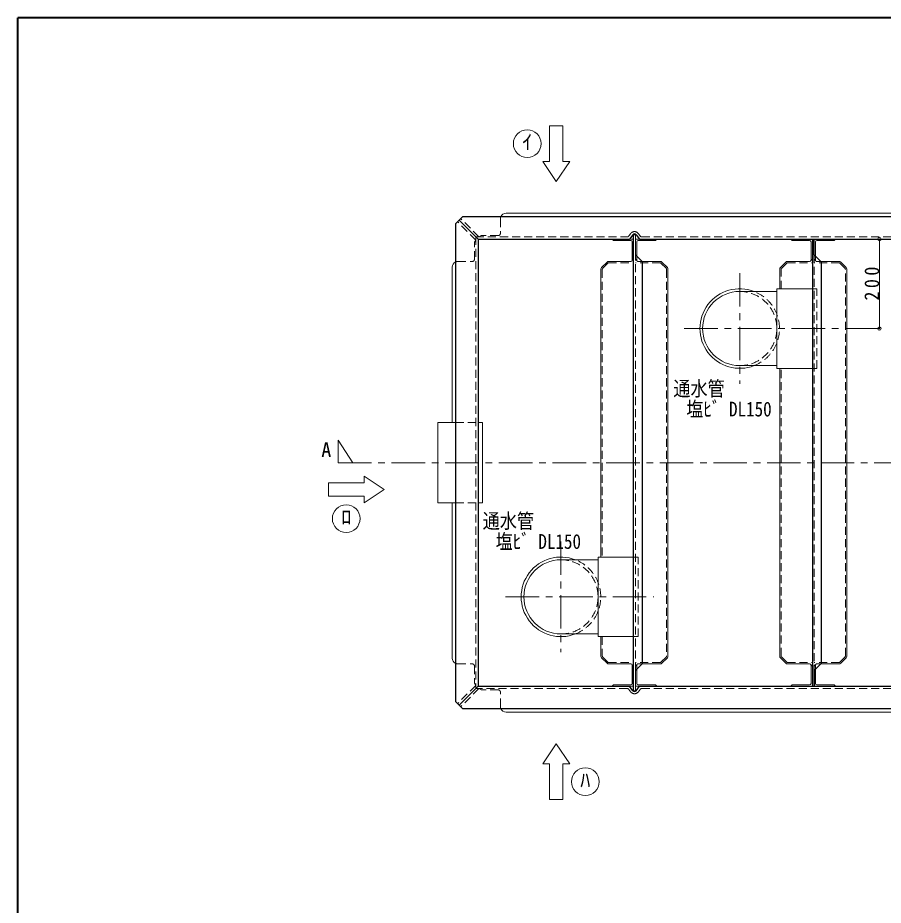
# Model space of a CAD drawing. Units: millimetres at full size, sheet at 1:15; details may follow other scales. Extents: x -3100 to 2975, y -2083 to 2132.
# Drawn here: x -3100 to -1163, y 148 to 2132 of the extents above; entities that cross this region are included whole.
import ezdxf
from ezdxf.enums import TextEntityAlignment as Align

# ---------------------------------------------------------------- set-up
doc = ezdxf.new("R2010")
doc.units = ezdxf.units.MM
doc.header["$LTSCALE"] = 15
doc.header["$PDMODE"] = 32
doc.header["$PDSIZE"] = 7.5
doc.linetypes.add('CHAIN1', pattern=[8, 5, -1, 1, -1])
doc.linetypes.add('DASHED1', pattern=[1.8, 1.2, -0.6])
doc.layers.add('0-0____1', color=7, linetype='Continuous', lineweight=18)
doc.styles.add('ＭＳ ゴシック', font='')
doc.styles.get('ＭＳ ゴシック').set_extended_font_data('MS Gothic')

msp = doc.modelspace()

# ---------------------------------------------------------------- linework, layer by layer
at = {"layer": '0-0____1', "color": 1, "lineweight": 40}
for p in [(-3099.94, -2082.52), (2975.06, 2132.48)]:
    msp.add_line(p, (-3099.94, 2132.48), dxfattribs=at)
at = {"layer": '0-0____1', "color": 4, "lineweight": 9}
for p, q in [((-1909.94, 1890.98), (-1909.94, 1810.98)), ((-1879.94, 1890.98), (-1909.94, 1890.98)), ((-1879.94, 1890.98), (-1879.94, 1810.98)), ((-1909.94, 1810.98), (-1924.94, 1810.98)), ((-1864.94, 1810.98), (-1879.94, 1810.98)), ((-1084.94, 1695.48), (-2006.94, 1695.48)), ((-1731.44, 1637.48), (-1721.94, 1637.48)), ((-1171.94, 1437.48), (-1171.94, 1637.48)), ((-1724.94, 1590.48), (-1724.94, 1592.48)), ((-1324.94, 1590.48), (-1324.94, 1592.48)), ((-2127.94, 1227.48), (-2127.94, 1574.48)), ((-1794.94, 1570.41), (-1794.94, 926.48)), ((-1793.48, 1573.95), (-1781.4, 1586.02)), ((-1727.94, 1587.48), (-1777.87, 1587.48)), ((-1702.94, 1587.48), (-1662.01, 1587.48)), ((-1646.4, 1573.95), (-1658.48, 1586.02)), ((-1644.94, 1570.41), (-1644.94, 704.55)), ((-1394.94, 1526.48), (-1394.94, 1570.41)), ((-1393.48, 1573.95), (-1381.4, 1586.02)), ((-1327.94, 1587.48), (-1377.87, 1587.48)), ((-1302.94, 1587.48), (-1262.01, 1587.48)), ((-1246.4, 1573.95), (-1258.48, 1586.02)), ((-1244.94, 704.55), (-1244.94, 1570.41)), ((-1394.94, 704.55), (-1394.94, 1348.48)), ((-2404.94, 1092.48), (-2324.94, 1092.48)), ((-2324.94, 1107.48), (-2324.94, 1092.48)), ((-2324.94, 1062.48), (-2324.94, 1047.48)), ((-2127.94, 1047.48), (-2127.94, 700.48)), ((-1794.94, 748.48), (-1794.94, 704.55)), ((-1793.48, 701.02), (-1781.4, 688.95)), ((-1646.4, 701.02), (-1658.48, 688.95)), ((-1393.48, 701.02), (-1381.4, 688.95)), ((-1246.4, 701.02), (-1258.48, 688.95)), ((-1727.94, 687.48), (-1777.87, 687.48)), ((-1724.94, 684.48), (-1724.94, 682.48)), ((-1702.94, 687.48), (-1662.01, 687.48)), ((-1327.94, 687.48), (-1377.87, 687.48)), ((-1324.94, 684.48), (-1324.94, 682.48)), ((-1302.94, 687.48), (-1262.01, 687.48)), ((-1731.44, 637.48), (-1721.94, 637.48)), ((-1084.94, 579.48), (-2006.94, 579.48)), ((-1924.94, 463.98), (-1909.94, 463.98)), ((-1909.94, 383.98), (-1909.94, 463.98)), ((-1879.94, 463.98), (-1864.94, 463.98)), ((-1879.94, 383.98), (-1879.94, 463.98)), ((-1909.94, 383.98), (-1879.94, 383.98))]:
    msp.add_line(p, q, dxfattribs=at)
at = {"layer": '0-0____1', "color": 5, "lineweight": 25}
for p, q in [((-2104.94, 1687.48), (-2119.94, 1672.48)), ((-34.94, 1687.48), (-2104.94, 1687.48)), ((-2119.94, 602.48), (-2119.94, 1672.48)), ((-2069.94, 1637.48), (-2112.44, 1679.98)), ((-1723.91, 1647.31), (-1731.44, 1637.48)), ((-1721.94, 627.48), (-1721.94, 1647.48)), ((-1721.94, 1647.48), (-1717.94, 1647.48)), ((-1715.97, 1647.31), (-1708.44, 1637.48)), ((-2069.94, 1637.48), (-1731.44, 1637.48)), ((-1708.44, 1637.48), (-831.44, 1637.48)), ((-1321.94, 1637.48), (-1321.94, 637.48)), ((-1317.94, 1602.48), (-1317.94, 1637.48)), ((-1717.94, 1602.48), (-1701.94, 1586.48)), ((-1701.94, 688.48), (-1701.94, 1586.48)), ((-1717.94, 672.48), (-1701.94, 688.48)), ((-1317.94, 672.48), (-1301.94, 688.48)), ((-1317.94, 672.48), (-1317.94, 637.48)), ((-2069.94, 637.48), (-2112.44, 594.98)), ((-1723.91, 627.66), (-1731.44, 637.48)), ((-1715.97, 627.66), (-1708.44, 637.48)), ((-1708.44, 637.48), (-831.44, 637.48)), ((-1721.94, 627.48), (-1717.94, 627.48)), ((-2104.94, 587.48), (-2119.94, 602.48)), ((-2104.94, 587.48), (-34.94, 587.48))]:
    msp.add_line(p, q, dxfattribs=at)
at = {"layer": '0-0____1', "linetype": 'DASHED1'}
for p, q in [((-2074.94, 1635.41), (-2115.98, 1676.45)), ((-2067.87, 1642.48), (-2108.9, 1683.52)), ((-1732.41, 1644.44), (-1727.88, 1650.35)), ((-1707.47, 1644.44), (-1712, 1650.35)), ((-2074.94, 1642.48), (-1736.37, 1642.48)), ((-2074.94, 1642.48), (-2074.94, 632.48)), ((-1703.51, 1642.48), (-836.37, 1642.48)), ((-1717.94, 672.48), (-1717.94, 1602.48)), ((-1317.94, 1602.48), (-1317.94, 672.48)), ((-2074.94, 639.55), (-2115.98, 598.52)), ((-2067.87, 632.48), (-2108.9, 591.45)), ((-1736.37, 632.48), (-2074.94, 632.48)), ((-1732.41, 630.53), (-1727.88, 624.62)), ((-1707.47, 630.53), (-1712, 624.62)), ((-1703.51, 632.48), (-836.37, 632.48))]:
    msp.add_line(p, q, dxfattribs=at)
at = {"layer": '0-0____1', "color": 4, "linetype": 'DASHED1', "lineweight": 9}
for p, q in [((-2019.94, 1682.48), (-2019.94, 1650.48)), ((-2074.94, 1635.15), (-2077.94, 1630.41)), ((-2077.94, 1592.48), (-2077.94, 1630.41)), ((-1714.94, 1592.48), (-1717.94, 1589.48)), ((-1714.94, 1590.48), (-1714.94, 1599.48)), ((-1314.94, 1592.48), (-1317.94, 1589.48)), ((-1314.94, 1590.48), (-1314.94, 1599.48)), ((-2114.94, 1587.48), (-2082.94, 1587.48)), ((-1791.94, 1569.17), (-1791.94, 926.48)), ((-1779.28, 1583.9), (-1790.48, 1572.71)), ((-1777.87, 1584.48), (-1721.94, 1584.48)), ((-1662.01, 1584.48), (-1717.94, 1584.48)), ((-1711.94, 1587.48), (-1702.94, 1587.48)), ((-1660.6, 1583.9), (-1649.4, 1572.71)), ((-1647.94, 1569.17), (-1647.94, 705.8)), ((-1391.94, 1526.48), (-1391.94, 1569.17)), ((-1379.28, 1583.9), (-1390.48, 1572.71)), ((-1377.87, 1584.48), (-1321.94, 1584.48)), ((-1262.01, 1584.48), (-1317.94, 1584.48)), ((-1311.94, 1587.48), (-1302.94, 1587.48)), ((-1260.6, 1583.9), (-1249.4, 1572.71)), ((-1247.94, 705.8), (-1247.94, 1569.17)), ((-1321.94, 1526.48), (-1311.94, 1526.48)), ((-1391.94, 705.8), (-1391.94, 1348.48)), ((-2119.94, 1227.48), (-2069.94, 1227.48)), ((-2119.94, 1047.48), (-2069.94, 1047.48)), ((-1721.94, 926.48), (-1711.94, 926.48)), ((-1791.94, 748.48), (-1791.94, 705.8)), ((-1779.28, 691.07), (-1790.48, 702.26)), ((-1660.6, 691.07), (-1649.4, 702.26)), ((-1379.28, 691.07), (-1390.48, 702.26)), ((-1260.6, 691.07), (-1249.4, 702.26)), ((-2114.94, 687.48), (-2082.94, 687.48)), ((-2077.94, 682.48), (-2077.94, 644.55)), ((-1777.87, 690.48), (-1721.94, 690.48)), ((-1662.01, 690.48), (-1717.94, 690.48)), ((-1714.94, 682.48), (-1717.94, 685.48)), ((-1714.94, 684.48), (-1714.94, 675.48)), ((-1711.94, 687.48), (-1702.94, 687.48)), ((-1377.87, 690.48), (-1321.94, 690.48)), ((-1262.01, 690.48), (-1317.94, 690.48)), ((-1314.94, 682.48), (-1317.94, 685.48)), ((-1314.94, 684.48), (-1314.94, 675.48)), ((-1311.94, 687.48), (-1302.94, 687.48)), ((-2074.94, 639.82), (-2077.94, 644.55)), ((-2019.94, 592.48), (-2019.94, 624.48))]:
    msp.add_line(p, q, dxfattribs=at)
at = {"layer": '0-0____1'}
for p, q in [((-1717.94, 1602.48), (-1717.94, 1647.48)), ((-1766.94, 1634.48), (-1769.94, 1637.48)), ((-1727.94, 1634.48), (-1766.94, 1634.48)), ((-1724.94, 1592.48), (-1724.94, 1631.48)), ((-1717.94, 1637.48), (-1708.44, 1637.48)), ((-1714.94, 1631.48), (-1714.94, 1599.48)), ((-1324.94, 1592.48), (-1324.94, 1631.48)), ((-1314.94, 1631.48), (-1314.94, 1599.48)), ((-1721.94, 1589.48), (-1724.94, 1592.48)), ((-1321.94, 1589.48), (-1324.94, 1592.48)), ((-1484.44, 1520.41), (-1401.44, 1520.41)), ((-1484.44, 1354.56), (-1401.44, 1354.56)), ((-1401.44, 1348.48), (-1321.94, 1348.48)), ((-2159.94, 1227.48), (-2159.94, 1047.48)), ((-2159.94, 1227.48), (-2119.94, 1227.48)), ((-2069.94, 1227.48), (-2059.94, 1227.48)), ((-2159.94, 1047.48), (-2119.94, 1047.48)), ((-1884.44, 920.41), (-1801.44, 920.41)), ((-1884.44, 754.56), (-1801.44, 754.56)), ((-1801.44, 748.48), (-1721.94, 748.48)), ((-1721.94, 685.48), (-1724.94, 682.48)), ((-1724.94, 682.48), (-1724.94, 643.48)), ((-1714.94, 643.48), (-1714.94, 675.48)), ((-1321.94, 685.48), (-1324.94, 682.48)), ((-1324.94, 682.48), (-1324.94, 643.48)), ((-1314.94, 643.48), (-1314.94, 675.48)), ((-1717.94, 672.48), (-1717.94, 627.48)), ((-1766.94, 640.48), (-1769.94, 637.48)), ((-1727.94, 640.48), (-1766.94, 640.48)), ((-1717.94, 637.48), (-1708.44, 637.48))]:
    msp.add_line(p, q, dxfattribs=at)
at = {"layer": '0-0____1', "color": 4, "linetype": 'CHAIN1', "lineweight": 9}
for p, q in [((-1484.44, 1561.48), (-1484.44, 1313.48)), ((-1608.44, 1437.48), (-1171.94, 1437.48)), ((-2349.94, 1137.48), (-2383.27, 1187.48)), ((-2383.27, 1187.48), (-2383.27, 1137.48)), ((-2383.27, 1137.48), (171.39, 1137.48)), ((-1884.44, 961.48), (-1884.44, 713.48)), ((-2008.44, 837.48), (-1676.94, 837.48))]:
    msp.add_line(p, q, dxfattribs=at)
at = {"layer": '0-0____1', "color": 4, "lineweight": 9}
for points in [[(-1864.94, 1810.98), (-1894.94, 1765.98), (-1924.94, 1810.98)], [(-2404.94, 1092.48), (-2404.94, 1062.48), (-2324.94, 1062.48)], [(-2324.94, 1107.48), (-2279.94, 1077.48), (-2324.94, 1047.48)], [(-1924.94, 463.98), (-1894.94, 508.98), (-1864.94, 463.98)]]:
    msp.add_lwpolyline(points, dxfattribs=at)
at = {"layer": '0-0____1', "color": 5, "lineweight": 25}
for points in [[(-2069.94, 1637.48), (-2069.94, 637.48), (-1731.44, 637.48)], [(-1317.94, 1602.48), (-1301.94, 1586.48), (-1301.94, 688.48)]]:
    msp.add_lwpolyline(points, dxfattribs=at)
at = {"layer": '0-0____1', "color": 4, "linetype": 'DASHED1', "lineweight": 9}
for points in [[(-2024.94, 1645.48), (-2062.87, 1645.48), (-2067.87, 1642.48)], [(-1321.94, 1348.48), (-1311.94, 1348.48), (-1311.94, 1526.48)], [(-1721.94, 748.48), (-1711.94, 748.48), (-1711.94, 926.48)], [(-2024.94, 629.48), (-2062.87, 629.48), (-2067.87, 632.48)]]:
    msp.add_lwpolyline(points, dxfattribs=at)
at = {"layer": '0-0____1'}
for points in [[(-1711.94, 1634.48), (-1672.94, 1634.48), (-1669.94, 1637.48)], [(-1327.94, 1634.48), (-1366.94, 1634.48), (-1369.94, 1637.48)], [(-1311.94, 1634.48), (-1272.94, 1634.48), (-1269.94, 1637.48)], [(-1401.44, 1348.48), (-1401.44, 1526.48), (-1321.94, 1526.48)], [(-2069.94, 1047.48), (-2059.94, 1047.48), (-2059.94, 1227.48)], [(-1801.44, 748.48), (-1801.44, 926.48), (-1721.94, 926.48)], [(-1711.94, 640.48), (-1672.94, 640.48), (-1669.94, 637.48)], [(-1327.94, 640.48), (-1366.94, 640.48), (-1369.94, 637.48)], [(-1311.94, 640.48), (-1272.94, 640.48), (-1269.94, 637.48)]]:
    msp.add_lwpolyline(points, dxfattribs=at)
for centre in [(-1959.94, 1850.98), (-2364.94, 1012.48), (-1829.94, 423.98)]:
    msp.add_circle(centre, 31, dxfattribs=at)
at = {"layer": '0-0____1', "color": 4, "linetype": 'DASHED1', "lineweight": 9}
for centre, radius, start, end in [((-2006.94, 1682.48), 13, 157.38014, 180), ((-2024.94, 1650.48), 5, 270, 0), ((-2082.94, 1592.48), 5, 270, 0), ((-1711.94, 1590.48), 3, 180, 270), ((-1311.94, 1590.48), 3, 180, 270), ((-2114.94, 1574.48), 13, 90, 112.61986), ((-1786.94, 1569.17), 5, 135, 180), ((-1777.87, 1582.48), 2, 90, 135), ((-1662.01, 1582.48), 2, 45, 90), ((-1652.94, 1569.17), 5, 0, 45), ((-1386.94, 1569.17), 5, 135, 180), ((-1377.87, 1582.48), 2, 90, 135), ((-1262.01, 1582.48), 2, 45, 90), ((-1252.94, 1569.17), 5, 0, 45), ((-1484.44, 1437.48), 82.92, 270, 90), ((-1484.44, 1437.48), 89, 291.29206, 68.70794), ((-1884.44, 837.48), 82.92, 270, 90), ((-1884.44, 837.48), 89, 291.29206, 68.70794), ((-1786.94, 705.8), 5, 180, 225), ((-1652.94, 705.8), 5, 315, 0), ((-1386.94, 705.8), 5, 180, 225), ((-1252.94, 705.8), 5, 315, 0), ((-2114.94, 700.48), 13, 247.38014, 270), ((-2082.94, 682.48), 5, 0, 90), ((-1777.87, 692.48), 2, 225, 270), ((-1711.94, 684.48), 3, 90, 180), ((-1662.01, 692.48), 2, 270, 315), ((-1377.87, 692.48), 2, 225, 270), ((-1311.94, 684.48), 3, 90, 180), ((-1262.01, 692.48), 2, 270, 315), ((-2024.94, 624.48), 5, 0, 90), ((-2006.94, 592.48), 13, 180, 202.61986)]:
    msp.add_arc(centre, radius, start, end, dxfattribs=at)
at = {"layer": '0-0____1', "color": 4, "lineweight": 9}
for centre, radius, start, end in [((-2006.94, 1682.48), 13, 90, 157.38014), ((-1727.94, 1590.48), 3, 270, 0), ((-1327.94, 1590.48), 3, 270, 0), ((-2114.94, 1574.48), 13, 112.61986, 180), ((-1789.94, 1570.41), 5, 135, 180), ((-1777.87, 1582.48), 5, 90, 135), ((-1662.01, 1582.48), 5, 45, 90), ((-1649.94, 1570.41), 5, 0, 45), ((-1389.94, 1570.41), 5, 135, 180), ((-1377.87, 1582.48), 5, 90, 135), ((-1262.01, 1582.48), 5, 45, 90), ((-1249.94, 1570.41), 5, 0, 45), ((-2114.94, 700.48), 13, 180, 247.38014), ((-1789.94, 704.55), 5, 180, 225), ((-1649.94, 704.55), 5, 315, 0), ((-1389.94, 704.55), 5, 180, 225), ((-1249.94, 704.55), 5, 315, 0), ((-1777.87, 692.48), 5, 225, 270), ((-1727.94, 684.48), 3, 0, 90), ((-1662.01, 692.48), 5, 270, 315), ((-1377.87, 692.48), 5, 225, 270), ((-1327.94, 684.48), 3, 0, 90), ((-1262.01, 692.48), 5, 270, 315), ((-2006.94, 592.48), 13, 202.61986, 270)]:
    msp.add_arc(centre, radius, start, end, dxfattribs=at)
at = {"layer": '0-0____1', "linetype": 'DASHED1'}
for centre, radius, start, end in [((-1719.94, 1644.27), 10, 37.47618, 142.52382), ((-1736.37, 1647.48), 5, 270, 322.52382), ((-1703.51, 1647.48), 5, 217.47618, 270), ((-1736.37, 627.48), 5, 37.47618, 90), ((-1719.94, 630.7), 10, 217.47618, 322.52382), ((-1703.51, 627.48), 5, 90, 142.52382)]:
    msp.add_arc(centre, radius, start, end, dxfattribs=at)
at = {"layer": '0-0____1', "color": 5, "lineweight": 25}
for centre, start, end in [((-1719.94, 1644.27), 37.47618, 142.52382), ((-1719.94, 630.7), 217.47618, 322.52382)]:
    msp.add_arc(centre, 5, start, end, dxfattribs=at)
at = {"layer": '0-0____1'}
for centre, radius, start, end in [((-1727.94, 1631.48), 3, 0, 90), ((-1711.94, 1631.48), 3, 90, 180), ((-1327.94, 1631.48), 3, 0, 90), ((-1311.94, 1631.48), 3, 90, 180), ((-1484.44, 1437.48), 89, 68.70794, 291.29206), ((-1484.44, 1437.48), 82.92, 90, 270), ((-1884.44, 837.48), 89, 68.70794, 291.29206), ((-1884.44, 837.48), 82.92, 90, 270), ((-1727.94, 643.48), 3, 270, 0), ((-1711.94, 643.48), 3, 180, 270), ((-1327.94, 643.48), 3, 270, 0), ((-1311.94, 643.48), 3, 180, 270)]:
    msp.add_arc(centre, radius, start, end, dxfattribs=at)
at = {"layer": '0-0____1', "color": 4}
for p in [(-1171.94, 1637.48), (-1171.94, 1437.48)]:
    msp.add_point(p, dxfattribs=at)

# ---------------------------------------------------------------- texts
at = {"layer": '0-0____1', "style": 'ＭＳ ゴシック'}
for s, p in [('ｲ', (-1971.19, 1828.48)), ('A', (-2420.77, 1139.98)), ('ﾛ', (-2376.19, 989.98)), ('ﾊ', (-1841.19, 401.48))]:
    msp.add_text(s, height=32.99, dxfattribs=at).set_placement(p, align=Align.BOTTOM_LEFT)
at = {"layer": '0-0____1', "style": 'ＭＳ ゴシック', "width": 0.85}
for s, p in [('通水管', (-1632.84, 1276.84)), ('塩ﾋﾞ DL150', (-1603.95, 1230.93)), ('通水管', (-2059.45, 980.8)), ('塩ﾋﾞ DL150', (-2030.56, 934.89))]:
    msp.add_text(s, height=32.99, dxfattribs=at).set_placement(p, align=Align.BOTTOM_LEFT)
at = {"layer": '0-0____1', "insert": (-1171.94, 1499.98), "char_height": 32.99, "attachment_point": 7, "rotation": 90, "style": 'ＭＳ ゴシック'}
msp.add_mtext('\\T1.38;\\W0.9;200', dxfattribs=at)

doc.saveas('drawing.dxf')
